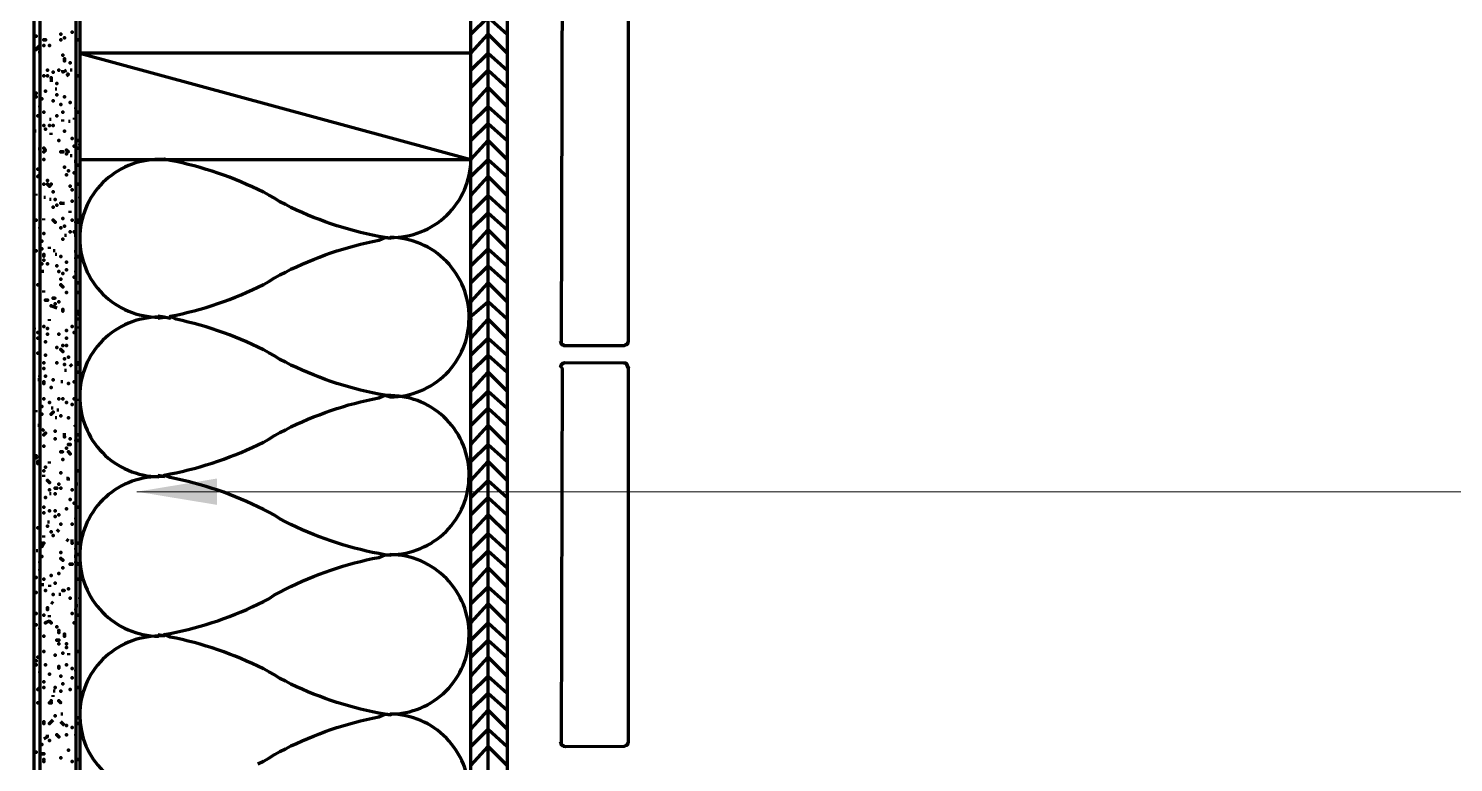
# Model space of a CAD drawing. Extents: x 261 to 424, y 0 to 368.
# Drawn here: x 342.69 to 362.7, y 145.95 to 156.26 of the extents above; entities that cross this region are included whole.
import ezdxf

# ---------------------------------------------------------------- set-up
doc = ezdxf.new("R2010")
doc.units = 0
doc.header["$MEASUREMENT"] = 0
for name, color, linetype, lineweight in [('Dt-Line 1', 9, 'Continuous', 0), ('Dt-Line 3', 7, 'Continuous', 15), ('Dt-Text', 121, 'Continuous', 20)]:
    doc.layers.add(name, color=color, linetype=linetype, lineweight=lineweight)
doc.styles.get("Standard").update_dxf_attribs({"font": 'Arial.ttf'})
doc.dimstyles.new('1 Inch', dxfattribs={"dimtxt": 1.09375, "dimasz": 1.125, "dimexe": 1.125, "dimexo": 0.5625, "dimgap": 0.84375, "dimtad": 1, "dimdec": 4, "dimzin": 3, "dimdsep": 46, "dimlunit": 4, "dimtxsty": 'Standard', "dimblk": 'ARCHTICK', "dimcen": 0.5625, "dimdle": 1.125, "dimclrd": 253, "dimclre": 253, "dimclrt": 256, "dimadec": 0, "dimazin": 0, "dimtfac": 0.6, "dimtdec": 4, "dimtix": 1, "dimtmove": 2, "dimatfit": 0, "dimfxl": 1, "dimfrac": 1, "dimtolj": 1, "dimtzin": 0, "dimlwd": 9, "dimlwe": 9, "dimarcsym": 0})

# ---------------------------------------------------------------- blocks, each defined once
blk = doc.blocks.new('_ArchTick')
at = {"color": 0, "linetype": 'ByBlock', "const_width": 0.15}
blk.add_lwpolyline([(-0.5, -0.5), (0.5, 0.5)], dxfattribs=at)

msp = doc.modelspace()

# ---------------------------------------------------------------- linework, layer by layer
at = {"layer": 'Dt-Line 1', "linetype": 'Continuous', "lineweight": 158}
for p, q in [((342.84999, 155.909), (342.84999, 155.93567)), ((343.35665, 155.93567), (343.35665, 155.909)), ((343.30332, 155.669), (343.27665, 155.669)), ((343.08999, 155.40233), (343.06332, 155.40233)), ((343.00999, 154.97567), (342.98332, 154.97567)), ((343.16999, 154.949), (343.16999, 154.97567)), ((343.27665, 154.949), (343.24999, 154.949)), ((343.32999, 155.00233), (343.32999, 154.97567)), ((342.79666, 154.81568), (342.76999, 154.81568)), ((343.00999, 154.76233), (343.00999, 154.789)), ((343.30332, 154.46899), (343.27665, 154.46899)), ((343.35665, 154.389), (343.32999, 154.389)), ((342.79666, 153.909), (342.79666, 153.93567)), ((342.92999, 153.88233), (342.90332, 153.88233)), ((343.00999, 153.85567), (342.98332, 153.85567)), ((343.27665, 153.669), (343.27665, 153.69567)), ((342.90332, 153.56233), (342.90332, 153.589)), ((343.22332, 153.349), (343.19665, 153.349)), ((343.35665, 153.349), (343.32999, 153.349)), ((342.98332, 153.16233), (342.98332, 153.189)), ((343.06332, 153.13565), (343.03665, 153.13565)), ((343.08999, 153.08233), (343.06332, 153.08233)), ((342.90332, 152.84233), (342.87665, 152.84233)), ((342.90332, 152.549), (342.90332, 152.57567)), ((342.98332, 152.14901), (342.98332, 152.17567)), ((343.40999, 152.17567), (343.38332, 152.17567)), ((343.38332, 152.04233), (343.38332, 152.069)), ((343.30332, 151.509), (343.27665, 151.53567)), ((342.84999, 151.32233), (342.82332, 151.32233)), ((343.16999, 151.29567), (343.14332, 151.29567)), ((343.22332, 151.45567), (343.19665, 151.45567)), ((342.79666, 150.869), (342.79666, 150.89567)), ((343.03665, 150.92233), (343.00999, 150.92233)), ((343.11665, 150.89567), (343.08999, 150.89567)), ((343.38332, 151.029), (343.38332, 151.05567)), ((342.84999, 150.68233), (342.82332, 150.68233)), ((343.08999, 150.789), (343.06332, 150.789)), ((343.35665, 150.68233), (343.32999, 150.65567)), ((342.90332, 150.629), (342.87665, 150.60233)), ((342.84999, 150.229), (342.84999, 150.25567)), ((342.98332, 150.14901), (342.98332, 150.17567)), ((342.90332, 149.96233), (342.90332, 149.989)), ((343.00999, 149.72233), (342.98332, 149.72233)), ((343.38332, 149.85567), (343.35665, 149.85567)), ((342.98332, 149.32233), (342.95666, 149.32233)), ((342.90332, 149.109), (342.90332, 149.13565)), ((343.11665, 149.21567), (343.08999, 149.189)), ((343.24999, 149.05567), (343.22332, 149.08233)), ((342.82332, 148.92233), (342.79666, 148.92233)), ((342.90332, 148.44233), (342.87665, 148.44233)), ((342.98332, 148.44233), (342.98332, 148.41567)), ((343.14332, 148.309), (343.11665, 148.309)), ((343.03665, 148.17567), (343.00999, 148.20233)), ((343.38332, 148.14901), (343.35665, 148.14901)), ((342.98332, 147.989), (342.98332, 148.01567)), ((343.24999, 147.48235), (343.24999, 147.45567)), ((343.06332, 146.949), (343.03665, 146.949)), ((343.03665, 146.869), (343.03665, 146.89567)), ((342.84999, 146.68233), (342.84999, 146.65567)), ((343.16999, 146.629), (343.14332, 146.629))]:
    msp.add_line(p, q, dxfattribs=at)
for points in [[(349.14332, 59.16233), (349.14332, 323.16232), (348.90332, 322.92235), (348.90332, 322.92235)], [(348.90332, 156.17567), (349.14332, 156.41567), (349.40999, 156.17567), (349.40999, 156.17567)], [(342.79666, 156.14901), (342.79666, 156.14901), (342.79666, 156.14904)], [(343.14332, 156.17567), (343.14332, 156.17567), (343.14332, 156.17569)], [(343.14332, 156.09567), (343.14332, 156.09567), (343.14332, 156.09569)], [(343.19665, 156.12233), (343.19665, 156.12233), (343.19665, 156.12236)], [(343.30332, 156.20233), (343.30332, 156.20233), (343.30332, 156.20236)], [(343.38332, 156.09567), (343.38332, 156.09567), (343.38332, 156.09569)], [(348.90332, 155.909), (349.14332, 156.17567), (349.40999, 155.909), (349.40999, 155.909)], [(342.90332, 156.01567), (342.90332, 156.01567), (342.90332, 156.01569)], [(342.98332, 156.01567), (342.98332, 156.01567), (342.98332, 156.01569)], [(343.16999, 155.88233), (343.16999, 155.88233), (343.16999, 155.88236)], [(348.90332, 155.669), (349.14332, 155.909), (349.40999, 155.669), (349.40999, 155.669)], [(343.27665, 155.77567), (343.27665, 155.77567), (343.27665, 155.77569)], [(342.90332, 155.589), (342.90332, 155.589), (342.90332, 155.58903)], [(342.95666, 155.669), (342.95666, 155.669), (342.95666, 155.66903)], [(342.95666, 155.589), (342.95666, 155.589), (342.95666, 155.58903)], [(343.00999, 155.56233), (343.00999, 155.509)], [(343.03665, 155.64233), (343.03665, 155.64233), (343.03665, 155.64236)], [(343.08999, 155.48235), (343.08999, 155.48235), (343.08999, 155.48237)], [(343.11665, 155.669), (343.11665, 155.669), (343.11665, 155.66903)], [(343.22332, 155.669), (343.16999, 155.64233), (343.16999, 155.669)], [(343.22332, 155.589), (343.24999, 155.61567), (343.22332, 155.61567)], [(343.38332, 155.589), (343.38332, 155.589), (343.38332, 155.58903)], [(348.90332, 155.429), (349.14332, 155.669), (349.40999, 155.429), (349.40999, 155.429)], [(342.79666, 155.349), (342.79666, 155.349), (342.79666, 155.34903)], [(342.79666, 155.29567), (342.79666, 155.29567), (342.79666, 155.29569)], [(342.92999, 155.37567), (342.92999, 155.37567), (342.92999, 155.37569)], [(343.08999, 155.32233), (343.08999, 155.32233), (343.08999, 155.32236)], [(343.19665, 155.29567), (343.19665, 155.29567), (343.19665, 155.29569)], [(348.90332, 155.16233), (349.14332, 155.429), (349.40999, 155.16233), (349.40999, 155.16233)], [(342.84999, 155.16233), (342.84999, 155.16233), (342.84999, 155.16236)], [(342.87665, 155.269), (342.87665, 155.269), (342.87665, 155.26903)], [(342.90332, 155.08233), (342.90332, 155.08233), (342.90332, 155.08236)], [(343.03665, 155.24233), (343.03665, 155.24233), (343.03665, 155.24236)], [(343.14332, 155.189), (343.14332, 155.189), (343.14332, 155.18903)], [(343.16999, 155.08233), (343.16999, 155.08233), (343.16999, 155.08236)], [(343.27665, 155.21567), (343.27665, 155.21567), (343.27665, 155.21569)], [(348.90332, 154.92233), (349.14332, 155.16233), (349.40999, 154.92233), (349.40999, 154.92233)], [(342.82332, 155.029), (342.82332, 155.029), (342.82332, 155.02903)], [(342.90332, 154.89567), (342.90332, 154.89567), (342.90332, 154.89569)], [(342.98332, 154.89567), (342.98332, 154.89567), (342.98332, 154.89569)], [(343.03665, 154.89567), (343.03665, 154.89567), (343.03665, 154.89569)], [(343.08999, 155.029), (343.08999, 155.029), (343.08999, 155.02903)], [(348.90332, 154.68233), (349.14332, 154.92233), (349.40999, 154.68233), (349.40999, 154.68233)], [(342.92999, 154.84233), (342.92999, 154.84233), (342.92999, 154.84236)], [(343.11665, 154.68233), (343.11665, 154.68233), (343.11665, 154.68236)], [(343.19665, 154.81568), (343.19665, 154.81568), (343.19665, 154.81571)], [(343.30332, 154.709), (343.30332, 154.709), (343.30332, 154.70903)], [(343.38332, 154.68233), (343.38332, 154.68233), (343.38332, 154.68236)], [(342.90332, 154.57567), (342.92999, 154.549), (342.90332, 154.52233)], [(343.22332, 154.49567), (343.22332, 154.49567), (343.22332, 154.49569)], [(343.32999, 154.60233), (343.32999, 154.60233), (343.32999, 154.60236)], [(343.38332, 154.57567), (343.38332, 154.57567), (343.38332, 154.57569)], [(343.40999, 154.629), (343.40999, 154.629), (343.40999, 154.62903)], [(343.19665, 154.309), (343.19665, 154.309), (343.19665, 154.30903)], [(343.38332, 154.33567), (343.38332, 154.33567), (343.38332, 154.33569)], [(348.90332, 154.41567), (348.90332, 154.41567), (348.90332, 154.41569)], [(348.90332, 154.17567), (349.14332, 154.41567), (349.40999, 154.17567), (349.40999, 154.17567)], [(342.95666, 154.12233), (342.95666, 154.12233), (342.95666, 154.12236)], [(343.22332, 154.20233), (343.22332, 154.20233), (343.22332, 154.20236)], [(343.24999, 154.25567), (343.24999, 154.25567), (343.24999, 154.25569)], [(343.32999, 154.229), (343.32999, 154.229), (343.32999, 154.22903)], [(348.90332, 153.909), (349.14332, 154.17567), (349.40999, 153.909), (349.40999, 153.909)], [(342.90332, 154.069), (342.90332, 154.069), (342.90332, 154.06903)], [(343.03665, 153.96233), (343.03665, 153.96233), (343.03665, 153.96236)], [(343.27665, 154.04233), (343.27665, 154.04233), (343.27665, 154.04236)], [(343.30332, 153.989), (343.30332, 153.989), (343.30332, 153.98903)], [(343.38332, 154.069), (343.38332, 154.069), (343.38332, 154.06903)], [(343.40999, 153.88233), (343.40999, 153.88233), (343.40999, 153.88236)], [(348.90332, 153.669), (349.14332, 153.909), (349.40999, 153.669), (349.40999, 153.669)], [(343.03665, 153.749), (343.03665, 153.749), (343.03665, 153.74903)], [(343.06332, 153.85567), (343.06332, 153.85567), (343.06332, 153.85569)], [(343.08999, 153.77567), (343.08999, 153.77567), (343.08999, 153.77569)], [(343.14332, 153.80232), (343.19665, 153.80232)], [(343.30332, 153.829), (343.30332, 153.829), (343.30332, 153.82903)], [(342.79666, 153.56233), (342.79666, 153.56233), (342.79666, 153.56236)], [(343.16999, 153.589), (343.16999, 153.589), (343.16999, 153.58903)], [(343.19665, 153.48235), (343.19665, 153.48235), (343.19665, 153.48237)], [(343.30332, 153.56233), (343.30332, 153.56233), (343.30332, 153.56236)], [(348.90332, 153.429), (349.14332, 153.669), (349.40999, 153.429), (349.40999, 153.429)], [(342.84999, 153.45567), (342.84999, 153.45567), (342.84999, 153.45569)], [(342.90332, 153.37567), (342.90332, 153.37567), (342.90332, 153.37569)], [(343.14332, 153.45567), (343.14332, 153.45567), (343.14332, 153.45569)], [(343.16999, 153.29567), (343.16999, 153.29567), (343.16999, 153.29569)], [(343.27665, 153.40233), (343.27665, 153.40233), (343.27665, 153.40236)], [(343.32999, 153.40233), (343.32999, 153.40233), (343.32999, 153.40236)], [(348.90332, 153.16233), (349.14332, 153.429), (349.40999, 153.16233), (349.40999, 153.16233)], [(342.79666, 153.13565), (342.79666, 153.13565), (342.79666, 153.13568)], [(342.87665, 153.269), (342.87665, 153.269), (342.87665, 153.26903)], [(342.87665, 153.16233), (342.87665, 153.16233), (342.87665, 153.16236)], [(348.90332, 152.92233), (349.14332, 153.16233), (349.40999, 152.92233), (349.40999, 152.92233)], [(342.87665, 152.949), (342.87665, 152.949), (342.87665, 152.94903)], [(342.90332, 153.00233), (342.90332, 153.00233), (342.90332, 153.00236)], [(342.95666, 152.949), (342.95666, 152.949), (342.95666, 152.94903)], [(343.08999, 152.92233), (343.08999, 152.92233), (343.08999, 152.92236)], [(343.14332, 153.05567), (343.14332, 153.05567), (343.14332, 153.05569)], [(343.22332, 152.97567), (343.22332, 152.97567), (343.22332, 152.97569)], [(348.90332, 152.68233), (349.14332, 152.92233), (349.40999, 152.68233), (349.40999, 152.68233)], [(343.11665, 152.84233), (343.11665, 152.84233), (343.11665, 152.84236)], [(343.14332, 152.73567), (343.14332, 152.73567), (343.14332, 152.73569)], [(343.16999, 152.81568), (343.16999, 152.81568), (343.16999, 152.81571)], [(343.22332, 152.869), (343.22332, 152.869), (343.22332, 152.86903)], [(343.32999, 152.76233), (343.32999, 152.76233), (343.32999, 152.76236)], [(343.35665, 152.84233), (343.35665, 152.84233), (343.35665, 152.84236)], [(343.38332, 152.68233), (343.38332, 152.68233), (343.38332, 152.68236)], [(348.90332, 152.41567), (349.14332, 152.68233), (349.40999, 152.41567), (349.40999, 152.41567)], [(342.82332, 152.65567), (342.82332, 152.65567), (342.82332, 152.65569)], [(343.22332, 152.549), (343.22332, 152.549), (343.22332, 152.54903)], [(343.38332, 152.549), (343.38332, 152.549), (343.38332, 152.54903)], [(343.00999, 152.36233), (343.08999, 152.33567)], [(343.06332, 152.389), (343.06332, 152.389), (343.06332, 152.38903)], [(343.11665, 152.41567), (343.11665, 152.41567), (343.11665, 152.41569)], [(344.50696, 152.22015), (344.59282, 152.20579), (344.67836, 152.18997), (344.59331, 152.19896), (344.50746, 152.1846)], [(348.90332, 151.909), (349.14332, 152.17567), (349.40999, 151.909), (349.40999, 151.909)], [(342.76999, 152.04233), (342.76999, 152.04233), (342.76999, 152.04236)], [(342.82332, 151.989), (342.82332, 151.989), (342.82332, 151.98903)], [(342.82332, 151.909), (342.82332, 151.909), (342.82332, 151.90903)], [(342.90332, 152.069), (342.90332, 152.069), (342.90332, 152.06903)], [(342.95666, 152.04233), (342.95666, 152.04233), (342.95666, 152.04236)], [(342.95666, 151.96233), (342.95666, 151.96233), (342.95666, 151.96236)], [(343.11665, 151.96233), (343.11665, 151.96233), (343.11665, 151.96236)], [(343.22332, 152.01567), (343.22332, 152.01567), (343.22332, 152.01569)], [(343.22332, 151.909), (343.22332, 151.909), (343.22332, 151.90903)], [(343.30332, 152.069), (343.30332, 152.069), (343.30332, 152.06903)], [(343.32999, 151.989), (343.32999, 151.989), (343.32999, 151.98903)], [(348.90332, 151.669), (349.14332, 151.909), (349.40999, 151.669), (349.40999, 151.669)], [(342.82332, 151.69567), (342.82332, 151.69567), (342.82332, 151.69569)], [(342.92999, 151.85567), (342.92999, 151.85567), (342.92999, 151.85569)], [(343.08999, 151.77567), (343.08999, 151.77567), (343.08999, 151.77569)], [(343.16999, 151.80232), (343.16999, 151.80232), (343.16999, 151.80235)], [(343.22332, 151.80232), (343.22332, 151.80232), (343.22332, 151.80235)], [(342.90332, 151.56233), (342.90332, 151.56233), (342.90332, 151.56236)], [(342.90332, 151.48235), (342.90332, 151.48235), (342.90332, 151.48237)], [(342.92999, 151.669), (342.92999, 151.669), (342.92999, 151.66903)], [(343.08999, 151.56233), (343.08999, 151.56233), (343.08999, 151.56236)], [(343.19665, 151.61567), (343.19665, 151.61567), (343.19665, 151.61569)], [(343.19665, 151.53567), (343.19665, 151.53567), (343.19665, 151.53569)], [(343.24999, 151.64233), (343.24999, 151.64233), (343.24999, 151.64236)], [(348.90332, 151.429), (349.14332, 151.669), (349.40999, 151.429), (349.40999, 151.429)], [(342.84999, 151.37567), (342.84999, 151.37567), (342.84999, 151.37569)], [(342.92999, 151.37567), (342.92999, 151.37567), (342.92999, 151.37569)], [(343.03665, 151.32233), (343.03665, 151.32233), (343.03665, 151.32236)], [(343.32999, 151.29567), (343.32999, 151.29567), (343.32999, 151.29569)], [(343.38332, 151.429), (343.38332, 151.429), (343.38332, 151.42903)], [(348.90332, 151.16233), (349.14332, 151.429), (349.40999, 151.16233), (349.40999, 151.16233)], [(343.00999, 151.21567), (343.00999, 151.21567), (343.00999, 151.21569)], [(343.24999, 151.269), (343.24999, 151.269), (343.24999, 151.26903)], [(348.90332, 150.92233), (349.14332, 151.16233), (349.40999, 150.92233), (349.40999, 150.92233)], [(342.87665, 150.949), (342.87665, 150.949), (342.87665, 150.94903)], [(342.90332, 151.05567), (342.90332, 151.05567), (342.90332, 151.05569)], [(342.98332, 151.00233), (342.98332, 151.00233), (342.98332, 151.00236)], [(343.11665, 151.05567), (343.11665, 151.05567), (343.11665, 151.05569)], [(343.16999, 151.05567), (343.16999, 151.05567), (343.16999, 151.05569)], [(343.22332, 151.00233), (343.22332, 151.00233), (343.22332, 151.00236)], [(343.30332, 150.97567), (343.30332, 150.97567), (343.30332, 150.97569)], [(343.32999, 151.05567), (343.32999, 151.05567), (343.32999, 151.05569)], [(348.90332, 150.68233), (349.14332, 150.92233), (349.40999, 150.68233), (349.40999, 150.68233)], [(342.87665, 150.84233), (342.87665, 150.84233), (342.87665, 150.84236)], [(343.14332, 150.81568), (343.14332, 150.81568), (343.14332, 150.81571)], [(343.24999, 150.789), (343.24999, 150.789), (343.24999, 150.78903)], [(348.90332, 150.41567), (349.14332, 150.68233), (349.40999, 150.41567), (349.40999, 150.41567)], [(343.06332, 150.60233), (343.06332, 150.60233), (343.06332, 150.60236)], [(343.06332, 150.49567), (343.06332, 150.49567), (343.06332, 150.49569)], [(343.19665, 150.52233), (343.19665, 150.57567)], [(343.27665, 150.49567), (343.27665, 150.49567), (343.27665, 150.49569)], [(343.38332, 150.549), (343.38332, 150.549), (343.38332, 150.54903)], [(342.90332, 150.389), (342.90332, 150.389), (342.90332, 150.38903)], [(343.22332, 150.36233), (343.22332, 150.36233), (343.22332, 150.36236)], [(348.90332, 150.17567), (349.14332, 150.41567), (349.40999, 150.17567), (349.40999, 150.17567)], [(342.92999, 150.09567), (342.92999, 150.09567), (342.92999, 150.09569)], [(343.16999, 150.20233), (343.16999, 150.20233), (343.16999, 150.20236)], [(348.90332, 149.909), (349.14332, 150.17567), (349.40999, 149.909), (349.40999, 149.909)], [(342.90332, 150.04233), (342.90332, 150.04233), (342.90332, 150.04236)], [(343.14332, 150.01567), (343.14332, 150.01567), (343.14332, 150.01569)], [(343.24999, 149.909), (343.24999, 149.93567), (343.22332, 149.93567)], [(343.38332, 150.04233), (343.38332, 150.04233), (343.38332, 150.04236)], [(344.50746, 149.97128), (344.59282, 149.96579), (344.50696, 149.98015)], [(348.90332, 149.669), (349.14332, 149.909), (349.40999, 149.669), (349.40999, 149.669)], [(342.98332, 149.77567), (342.98332, 149.77567), (342.98332, 149.77569)], [(343.06332, 149.72233), (343.06332, 149.72233), (343.06332, 149.72236)], [(343.11665, 149.85567), (343.11665, 149.85567), (343.11665, 149.85569)], [(343.14332, 149.80232), (343.14332, 149.80232), (343.14332, 149.80235)], [(343.30332, 149.77567), (343.30332, 149.77567), (343.30332, 149.77569)], [(342.90332, 149.53567), (342.90332, 149.53567), (342.90332, 149.53569)], [(342.92999, 149.669), (342.92999, 149.669), (342.92999, 149.66903)], [(342.98332, 149.48235), (342.98332, 149.48235), (342.98332, 149.48237)], [(343.06332, 149.48235), (343.06332, 149.48235), (343.06332, 149.48237)], [(343.22332, 149.509), (343.22332, 149.509), (343.22332, 149.50903)], [(343.27665, 149.64233), (343.27665, 149.64233), (343.27665, 149.64236)], [(343.32999, 149.589), (343.32999, 149.589), (343.32999, 149.58903)], [(343.38332, 149.53567), (343.38332, 149.53567), (343.38332, 149.53569)], [(348.90332, 149.429), (349.14332, 149.669), (349.40999, 149.429), (349.40999, 149.429)], [(342.90332, 149.45567), (342.90332, 149.45567), (342.90332, 149.45569)], [(343.06332, 149.40233), (343.06332, 149.40233), (343.06332, 149.40236)], [(343.11665, 149.429), (343.11665, 149.429), (343.11665, 149.42903)], [(343.30332, 149.29567), (343.30332, 149.29567), (343.30332, 149.29569)], [(343.35665, 149.37567), (343.35665, 149.37567), (343.35665, 149.37569)], [(348.90332, 149.16233), (349.14332, 149.429), (349.40999, 149.16233), (349.40999, 149.16233)], [(342.82332, 149.24233), (342.82332, 149.24233), (342.82332, 149.24236)], [(342.95666, 149.269), (342.95666, 149.269), (342.95666, 149.26903)], [(343.00999, 149.189), (343.00999, 149.189), (343.00999, 149.18903)], [(343.03665, 149.13565), (343.03665, 149.13565), (343.03665, 149.13568)], [(343.30332, 149.029), (343.30332, 149.08233)], [(348.90332, 148.92233), (349.14332, 149.16233), (349.40999, 148.92233), (349.40999, 148.92233)], [(343.14332, 148.89567), (343.14332, 148.89567), (343.14332, 148.89569)], [(343.35665, 148.949), (343.35665, 148.949), (343.35665, 148.94903)], [(343.38332, 149.029), (343.38332, 149.029), (343.38332, 149.02903)], [(348.90332, 148.68233), (349.14332, 148.92233), (349.40999, 148.68233), (349.40999, 148.68233)], [(342.84999, 148.76233), (342.84999, 148.76233), (342.84999, 148.76236)], [(342.87665, 148.84233), (342.87665, 148.84233), (342.87665, 148.84236)], [(343.16999, 148.68233), (343.16999, 148.68233), (343.16999, 148.68236)], [(343.35665, 148.84236), (343.32999, 148.84233)], [(348.90332, 148.41567), (349.14332, 148.68233), (349.40999, 148.41567), (349.40999, 148.41567)], [(342.79666, 148.549), (342.79666, 148.549), (342.79666, 148.54903)], [(342.84999, 148.65567), (342.84999, 148.65567), (342.84999, 148.65569)], [(342.90332, 148.52233), (342.90332, 148.52233), (342.90332, 148.52236)], [(343.00999, 148.57567), (343.00999, 148.57567), (343.00999, 148.57569)], [(342.79666, 148.33567), (342.79666, 148.33567), (342.79666, 148.33569)], [(342.92999, 148.36233), (342.92999, 148.36233), (342.92999, 148.36236)], [(343.03665, 148.309), (343.03665, 148.309), (343.03665, 148.30903)], [(343.06332, 148.46899), (343.06332, 148.46899), (343.06332, 148.46901)], [(343.24999, 148.389), (343.24999, 148.389), (343.24999, 148.38903)], [(348.90332, 148.17567), (349.14332, 148.41567), (349.40999, 148.17567), (349.40999, 148.17567)], [(343.27665, 148.25567), (343.27665, 148.25567), (343.27665, 148.25569)], [(343.35665, 148.09567), (343.35665, 148.09567), (343.35665, 148.09569)], [(343.40999, 148.25567), (343.40999, 148.25567), (343.40999, 148.25569)], [(348.90332, 147.909), (349.14332, 148.17567), (349.40999, 147.909), (349.40999, 147.909)], [(342.79666, 148.04233), (342.79666, 148.04233), (342.79666, 148.04236)], [(342.79666, 147.88233), (342.79666, 147.88233), (342.79666, 147.88236)], [(342.90332, 148.01567), (342.90332, 148.01567), (342.90332, 148.01569)], [(343.00999, 147.909), (342.98332, 147.93567), (342.92999, 147.909)], [(343.30332, 148.04233), (343.30332, 148.04233), (343.30332, 148.04236)], [(343.32999, 147.909), (343.32999, 147.909), (343.32999, 147.90903)], [(343.38332, 148.01567), (343.38332, 148.01567), (343.38332, 148.01569)], [(348.90332, 147.669), (349.14332, 147.909), (349.40999, 147.669), (349.40999, 147.669)], [(342.84999, 147.829), (342.84999, 147.829), (342.84999, 147.82903)], [(342.90332, 147.72233), (342.90332, 147.72233), (342.90332, 147.72236)], [(343.08999, 147.85567), (343.08999, 147.85567), (343.08999, 147.85569)], [(344.50746, 147.73127), (344.59282, 147.7258), (344.50696, 147.74016)], [(342.90332, 147.509), (342.90332, 147.509), (342.90332, 147.50903)], [(343.11665, 147.61567), (343.11665, 147.61567), (343.11665, 147.61569)], [(343.16999, 147.48235), (343.16999, 147.48235), (343.16999, 147.48237)], [(343.22332, 147.61567), (343.22332, 147.61567), (343.22332, 147.61569)], [(343.22332, 147.56233), (343.22332, 147.56233), (343.22332, 147.56236)], [(343.38332, 147.509), (343.38332, 147.509), (343.38332, 147.50903)], [(348.90332, 147.429), (349.14332, 147.669), (349.40999, 147.429), (349.40999, 147.429)], [(342.79666, 147.37567), (342.79666, 147.37567), (342.79666, 147.37569)], [(342.79666, 147.32233), (342.79666, 147.32233), (342.79666, 147.32236)], [(342.82332, 147.429), (342.82332, 147.429), (342.82332, 147.42903)], [(342.92999, 147.32233), (342.92999, 147.32233), (342.92999, 147.32236)], [(343.06332, 147.45567), (343.06332, 147.45567), (343.06332, 147.45569)], [(343.22332, 147.32233), (343.22332, 147.32233), (343.22332, 147.32236)], [(348.90332, 147.16233), (349.14332, 147.429), (349.40999, 147.16233), (349.40999, 147.16233)], [(342.84999, 147.21567), (342.84999, 147.21567), (342.84999, 147.21569)], [(342.90332, 147.08233), (342.90332, 147.08233), (342.90332, 147.08236)], [(342.98332, 147.189), (342.98332, 147.189), (342.98332, 147.18903)], [(343.14332, 147.16233), (343.14332, 147.16233), (343.14332, 147.16236)], [(343.30332, 147.269), (343.30332, 147.269), (343.30332, 147.26903)], [(343.30332, 147.13565), (343.30332, 147.13565), (343.30332, 147.13568)], [(343.35665, 147.24233), (343.35665, 147.24233), (343.35665, 147.24236)], [(348.90332, 146.92233), (349.14332, 147.16233), (349.40999, 146.92233), (349.40999, 146.92233)], [(342.90332, 147.00233), (342.90332, 147.00233), (342.90332, 147.00236)], [(343.06332, 147.00233), (343.06332, 147.00233), (343.06332, 147.00236)], [(343.14332, 146.949), (343.14332, 146.949), (343.14332, 146.94903)], [(343.16999, 147.05567), (343.16999, 147.05567), (343.16999, 147.05569)], [(343.27665, 146.97567), (343.27665, 146.97567), (343.27665, 146.97569)], [(343.38332, 147.00233), (343.38332, 147.00233), (343.38332, 147.00236)], [(348.90332, 146.68233), (349.14332, 146.92233), (349.40999, 146.68233), (349.40999, 146.68233)], [(342.82332, 146.789), (342.82332, 146.789), (342.82332, 146.78903)], [(348.90332, 146.41567), (349.14332, 146.68233), (349.40999, 146.41567), (349.40999, 146.41567)], [(342.98332, 146.49567), (343.00999, 146.52233), (343.03665, 146.549)], [(343.06332, 146.60233), (343.06332, 146.60233), (343.06332, 146.60236)], [(343.19665, 146.46899), (343.14332, 146.52233)], [(343.38332, 146.57567), (343.38332, 146.57567), (343.38332, 146.57569)], [(343.38332, 146.49567), (343.38332, 146.49567), (343.38332, 146.49569)], [(342.90332, 146.28233), (342.95666, 146.309), (342.95666, 146.33567)], [(343.30332, 146.44233), (343.30332, 146.44233), (343.30332, 146.44236)], [(343.35665, 146.33567), (343.35665, 146.33567), (343.35665, 146.33569)], [(348.90332, 146.17567), (349.14332, 146.41567), (349.40999, 146.17567), (349.40999, 146.17567)], [(342.79666, 146.09567), (342.79666, 146.09567), (342.79666, 146.09569)], [(342.87665, 146.20233), (342.87665, 146.20233), (342.87665, 146.20236)], [(342.98332, 146.25567), (342.98332, 146.25567), (342.98332, 146.25569)], [(343.24999, 146.12233), (343.24999, 146.12233), (343.24999, 146.12236)], [(348.90332, 145.909), (349.14332, 146.17567), (349.40999, 145.909), (349.40999, 145.909)], [(343.14332, 146.01567), (343.14332, 146.01567), (343.14332, 146.01569)], [(343.30332, 145.96233), (343.30332, 145.96233), (343.30332, 145.96236)], [(343.38332, 145.989), (343.38332, 145.989), (343.38332, 145.98903)]]:
    msp.add_lwpolyline(points, dxfattribs=at)
for points in [[(342.92999, 156.09567), (342.92999, 156.09569), (342.90332, 156.09567)], [(342.82332, 155.989), (342.84999, 156.01567), (342.84999, 156.01569), (342.82332, 155.98903), (342.79666, 155.96233)], [(343.19665, 155.829), (343.19665, 155.82903), (343.19665, 155.80232)], [(343.40999, 155.08233), (343.40999, 155.08236), (343.38332, 155.08233)], [(342.84999, 154.57567), (342.84999, 154.57569), (342.84999, 154.549)], [(343.14332, 154.52233), (343.14332, 154.52236), (343.16999, 154.52233)], [(343.22332, 154.549), (343.22332, 154.54903), (343.24999, 154.52233)], [(342.82332, 154.17567), (342.82332, 154.17569), (342.84999, 154.20233), (342.84999, 154.20233)], [(342.98332, 154.04233), (342.98332, 154.04233), (342.95666, 154.069), (342.95666, 154.06903), (342.98332, 154.04236), (343.00999, 154.069)], [(343.03665, 153.56233), (343.03665, 153.56236), (343.06332, 153.53567), (343.06332, 153.53567)], [(343.38332, 153.53567), (343.35665, 153.53567), (343.35665, 153.53569), (343.38332, 153.56233)], [(342.90332, 153.08233), (342.90332, 153.08236), (342.90332, 153.05567)], [(343.35665, 153.13565), (343.35665, 153.13568), (343.35665, 153.109)], [(343.35665, 153.029), (343.35665, 153.02903), (343.38332, 153.05567), (343.38332, 153.05567)], [(343.14332, 152.65567), (343.14332, 152.65569), (343.16999, 152.629), (343.16999, 152.629)], [(342.92999, 152.44233), (342.92999, 152.44236), (342.95666, 152.44233)], [(343.03665, 152.46899), (343.03665, 152.46899), (343.06332, 152.46899)], [(343.16999, 152.309), (343.16999, 152.30903), (343.16999, 152.28233)], [(343.38332, 152.25567), (343.38332, 152.28236), (343.38332, 152.25569), (343.40999, 152.229)], [(343.14332, 151.749), (343.14332, 151.74903), (343.16999, 151.72233), (343.16999, 151.72233)], [(343.38332, 151.56233), (343.40999, 151.53567), (343.38332, 151.53567)], [(342.90332, 151.29567), (342.90332, 151.29569), (342.90332, 151.269)], [(343.00999, 150.84233), (343.00999, 150.84236), (343.03665, 150.869), (343.03665, 150.869)], [(342.92999, 150.57567), (342.92999, 150.57569), (342.90332, 150.549), (342.90332, 150.549)], [(343.14332, 150.309), (343.14332, 150.30903), (343.16999, 150.309)], [(343.24999, 150.41567), (343.24999, 150.41569), (343.27665, 150.41567)], [(343.27665, 150.28233), (343.27665, 150.28236), (343.24999, 150.309), (343.24999, 150.309)], [(343.35665, 150.46899), (343.35665, 150.46901), (343.38332, 150.46899)], [(342.82332, 150.17567), (342.82332, 150.17569), (342.82332, 150.14901)], [(342.95666, 149.909), (342.95666, 149.90903), (342.98332, 149.88233), (342.98332, 149.88233)], [(343.06332, 149.80232), (343.06332, 149.80235), (343.08999, 149.80232)], [(343.14332, 149.29567), (343.14332, 149.29569), (343.14332, 149.29567)], [(342.87665, 149.029), (342.87665, 149.00233), (342.90332, 149.029), (342.90332, 149.02903), (342.87665, 148.97567)], [(343.16999, 148.789), (343.16999, 148.78903), (343.14332, 148.81568), (343.14332, 148.81568)], [(343.27665, 148.73567), (343.27665, 148.73569), (343.30332, 148.73567)], [(343.35665, 148.76233), (343.35665, 148.76236), (343.38332, 148.73567), (343.38332, 148.73567)], [(343.11665, 148.60233), (343.11665, 148.60236), (343.11665, 148.60233)], [(343.38332, 148.52233), (343.38332, 148.52236), (343.38332, 148.52233)], [(343.16999, 148.36233), (343.16999, 148.36236), (343.19665, 148.36233)], [(342.95666, 148.12233), (342.95666, 148.12236), (342.95666, 148.09567)], [(343.19665, 147.749), (343.19665, 147.74903), (343.19665, 147.72233)], [(343.08999, 147.669), (343.08999, 147.66903), (343.11665, 147.669)], [(343.11665, 147.29567), (343.11665, 147.29569), (343.11665, 147.269)], [(342.84999, 147.00233), (342.84999, 147.00236), (342.82332, 146.97567), (342.82332, 146.97567)], [(342.98332, 146.789), (342.98332, 146.78903), (343.00999, 146.789), (343.00999, 146.81568)], [(343.11665, 146.81568), (343.11665, 146.81571), (343.14332, 146.789)], [(342.90332, 146.52233), (342.90332, 146.52236), (342.90332, 146.49567)], [(343.11665, 146.309), (343.11665, 146.30903), (343.08999, 146.33567), (343.08999, 146.33567)], [(342.90332, 146.069), (342.90332, 146.06903), (342.87665, 146.069)]]:
    msp.add_lwpolyline(points, close=True, dxfattribs=at)
for points in [[(349.40999, 152.17567), (349.14332, 152.41567), (348.87665, 152.189, 0.41421546), (347.76999, 153.32233, 0.41421545), (348.90332, 154.41567), (349.14332, 154.68233), (349.40999, 154.41567), (349.40999, 154.41567)], [(348.87665, 145.49567, 0.41421546), (347.76999, 146.629, 0.41421545), (348.87665, 147.73567, 0.41421546), (347.76999, 148.869, 0.41421546), (348.87665, 149.97567, 0.41421546), (347.77918, 151.10007), (347.69332, 151.10563), (347.60779, 151.12145), (347.52258, 151.13874), (347.43773, 151.15748), (347.35326, 151.17767), (347.26917, 151.1993), (347.18549, 151.22236), (347.10224, 151.24685), (347.01943, 151.27276), (346.93708, 151.30009), (346.85522, 151.32883), (346.77386, 151.35898), (346.69301, 151.39051), (346.6127, 151.42345), (346.53294, 151.45776), (346.45376, 151.49346), (346.37516, 151.53052), (346.29718, 151.56896), (346.21982, 151.60875), (346.14308, 151.66167), (346.06637, 151.70281), (345.98901, 151.74259), (345.91102, 151.78102), (345.83243, 151.81808), (345.75324, 151.85377), (345.67348, 151.88807), (345.59317, 151.921), (345.51232, 151.95253), (345.43095, 151.98266), (345.34909, 152.0114), (345.26674, 152.03872), (345.18393, 152.06462), (345.10067, 152.08911), (345.01699, 152.11216), (344.9329, 152.13378), (344.84842, 152.15396), (344.76357, 152.17269), (344.67885, 152.21479), (344.76406, 152.23208), (344.84891, 152.25082), (344.93338, 152.271), (345.01747, 152.29263), (345.10115, 152.31569), (345.1844, 152.34018), (345.26721, 152.3661), (345.34956, 152.39343), (345.43142, 152.42217), (345.51278, 152.45231), (345.59363, 152.48385), (345.67394, 152.51678), (345.7537, 152.5511), (345.83288, 152.58679), (345.91147, 152.62386), (345.98946, 152.66229), (346.06682, 152.70208), (346.14311, 152.75477), (346.21982, 152.79592), (346.29718, 152.83571), (346.37516, 152.87414), (346.45376, 152.91121), (346.53294, 152.9469), (346.6127, 152.98122), (346.69301, 153.01415), (346.77386, 153.04569), (346.85522, 153.07583), (346.93708, 153.10457), (347.01943, 153.1319), (347.10224, 153.15781), (347.18549, 153.1823), (347.26917, 153.20536), (347.35326, 153.22699), (347.43773, 153.24718), (347.52258, 153.26592), (347.60779, 153.2832), (347.69332, 153.31897), (347.77918, 153.31339), (347.69332, 153.31897), (347.60779, 153.3348), (347.52258, 153.35208), (347.43773, 153.37082), (347.35326, 153.39101), (347.26917, 153.41264), (347.18549, 153.4357), (347.10224, 153.46019), (347.01943, 153.4861), (346.93708, 153.51343), (346.85522, 153.54217), (346.77386, 153.57231), (346.69301, 153.60385), (346.6127, 153.63678), (346.53294, 153.6711), (346.45376, 153.70679), (346.37516, 153.74386), (346.29718, 153.78229), (346.21982, 153.82208), (346.14308, 153.875), (346.06637, 153.91614), (345.98901, 153.95593), (345.91102, 153.99435), (345.83243, 154.03141), (345.75324, 154.0671), (345.67348, 154.10141), (345.59317, 154.13433), (345.51232, 154.16586), (345.43095, 154.196), (345.34909, 154.22473), (345.26674, 154.25205), (345.18393, 154.27796), (345.10067, 154.30244), (345.01699, 154.32549), (344.9329, 154.34711), (344.84842, 154.36729), (344.76357, 154.38603), (344.67836, 154.40331), (344.59282, 154.41912), (344.51665, 154.41567, 0.41421546), (343.40999, 153.309, 0.41421546), (344.51665, 152.20233, 0.41421546), (343.40998, 151.09567, 0.41421546), (344.51665, 149.96233, 0.41421546), (343.40998, 148.85567, 0.41421545), (344.51665, 147.72233, 0.41421545), (343.40999, 146.61567, 0.41421104), (344.51665, 145.509, 0.41421545)], [(345.91147, 145.93053), (345.98946, 145.96896), (346.06682, 146.00875), (346.14311, 146.06143), (346.21982, 146.10258), (346.29718, 146.14238), (346.37516, 146.18081), (346.45376, 146.21788), (346.53294, 146.25357), (346.6127, 146.28789), (346.69301, 146.32082), (346.77386, 146.35236), (346.85522, 146.3825), (346.93708, 146.41124), (347.01943, 146.43857), (347.10224, 146.46448), (347.18549, 146.48897), (347.26917, 146.51204), (347.35326, 146.53366), (347.43773, 146.55385), (347.52258, 146.57259), (347.60779, 146.58988), (347.69332, 146.62563), (347.77918, 146.62007), (347.69332, 146.62563), (347.60779, 146.64145), (347.52258, 146.65874), (347.43773, 146.67748), (347.35326, 146.69767), (347.26917, 146.7193), (347.18549, 146.74236), (347.10224, 146.76685), (347.01943, 146.79276), (346.93708, 146.82009), (346.85522, 146.84883), (346.77386, 146.87898), (346.69301, 146.91051), (346.6127, 146.94345), (346.53294, 146.97776), (346.45376, 147.01346), (346.37516, 147.05052), (346.29718, 147.08896), (346.21982, 147.12875), (346.14308, 147.18167), (346.06637, 147.22281), (345.98901, 147.26259), (345.91102, 147.30102), (345.83243, 147.33808), (345.75324, 147.37377), (345.67348, 147.40807), (345.59317, 147.441), (345.51232, 147.47253), (345.43095, 147.50267), (345.34909, 147.5314), (345.26674, 147.55872), (345.18393, 147.58463), (345.10067, 147.60911), (345.01699, 147.63217), (344.9329, 147.65379), (344.84842, 147.67397), (344.76357, 147.6927), (344.67836, 147.70998), (344.59331, 147.74563), (344.67885, 147.76145), (344.76406, 147.77874), (344.84891, 147.79748), (344.93338, 147.81767), (345.01747, 147.8393), (345.10115, 147.86236), (345.1844, 147.88685), (345.26721, 147.91276), (345.34956, 147.94009), (345.43142, 147.96883), (345.51278, 147.99898), (345.59363, 148.03051), (345.67394, 148.06345), (345.7537, 148.09776), (345.83288, 148.13346), (345.91147, 148.17052), (345.98946, 148.20896), (346.06682, 148.24875), (346.14311, 148.30143), (346.21982, 148.34258), (346.29718, 148.38238), (346.37516, 148.42081), (346.45376, 148.45788), (346.53294, 148.49357), (346.6127, 148.52789), (346.69301, 148.56082), (346.77386, 148.59236), (346.85522, 148.6225), (346.93708, 148.65124), (347.01943, 148.67857), (347.10224, 148.70448), (347.18549, 148.72897), (347.26917, 148.75204), (347.35326, 148.77366), (347.43773, 148.79385), (347.52258, 148.81259), (347.60779, 148.82988), (347.69332, 148.86563), (347.77918, 148.86007), (347.69332, 148.86563), (347.60779, 148.88145), (347.52258, 148.89874), (347.43773, 148.91748), (347.35326, 148.93767), (347.26917, 148.9593), (347.18549, 148.98236), (347.10224, 149.00685), (347.01943, 149.03276), (346.93708, 149.06009), (346.85522, 149.08883), (346.77386, 149.11898), (346.69301, 149.15051), (346.6127, 149.18345), (346.53294, 149.21776), (346.45376, 149.25346), (346.37516, 149.29052), (346.29718, 149.32896), (346.21982, 149.36875), (346.14308, 149.42167), (346.06637, 149.46281), (345.98901, 149.5026), (345.91102, 149.54102), (345.83243, 149.57808), (345.75324, 149.61377), (345.67348, 149.64808), (345.59317, 149.681), (345.51232, 149.71254), (345.43095, 149.74267), (345.34909, 149.7714), (345.26674, 149.79872), (345.18393, 149.82463), (345.10067, 149.84911), (345.01699, 149.87216), (344.9329, 149.89378), (344.84842, 149.91396), (344.76357, 149.93269), (344.67836, 149.94997), (344.59331, 149.98564), (344.67885, 150.00146), (344.76406, 150.01875), (344.84891, 150.03749), (344.93338, 150.05767), (345.01747, 150.0793), (345.10115, 150.10236), (345.1844, 150.12685), (345.26721, 150.15277), (345.34956, 150.1801), (345.43142, 150.20883), (345.51278, 150.23898), (345.59363, 150.27052), (345.67394, 150.30345), (345.7537, 150.33776), (345.83288, 150.37346), (345.91147, 150.41052), (345.98946, 150.44896), (346.06682, 150.48875), (346.14311, 150.54143), (346.21982, 150.58258), (346.29718, 150.62238), (346.37516, 150.66081), (346.45376, 150.69788), (346.53294, 150.73357), (346.6127, 150.76789), (346.69301, 150.80082), (346.77386, 150.83236), (346.85522, 150.8625), (346.93708, 150.89124), (347.01943, 150.91857), (347.10224, 150.94448), (347.18549, 150.96897), (347.26917, 150.99204), (347.35326, 151.01366), (347.43773, 151.03385), (347.52258, 151.05259), (347.60779, 151.06988), (347.69332, 151.10563), (347.76999, 151.08233, 0.41421545), (348.87665, 152.189), (348.90332, 152.17567)]]:
    msp.add_lwpolyline(points, format="xyb", dxfattribs=at)
for p in [(342.79666, 156.14901), (342.90332, 156.09567), (342.92999, 156.09567), (343.14332, 156.17567), (343.14332, 156.09567), (343.19665, 156.12233), (343.30332, 156.20233), (343.38332, 156.09567), (348.90332, 156.17567), (349.40999, 156.17567), (342.79666, 155.96233), (342.82332, 155.989), (342.84999, 156.01567), (342.90332, 156.01567), (342.98332, 156.01567), (343.16999, 155.88233), (348.90332, 155.909), (349.40999, 155.909), (343.19665, 155.829), (343.19665, 155.80232), (343.27665, 155.77567), (342.90332, 155.589), (342.95666, 155.669), (342.95666, 155.589), (343.00999, 155.56233), (343.03665, 155.64233), (343.08999, 155.48235), (343.11665, 155.669), (343.38332, 155.589), (348.90332, 155.669), (349.40999, 155.669), (342.79666, 155.349), (342.79666, 155.29567), (342.92999, 155.37567), (343.08999, 155.32233), (343.19665, 155.29567), (348.90332, 155.429), (349.40999, 155.429), (342.84999, 155.16233), (342.87665, 155.269), (342.90332, 155.08233), (343.03665, 155.24233), (343.14332, 155.189), (343.16999, 155.08233), (343.27665, 155.21567), (343.35665, 155.13565), (343.38332, 155.08233), (343.40999, 155.08233), (348.90332, 155.16233), (349.40999, 155.16233), (342.82332, 155.029), (342.90332, 154.89567), (342.98332, 154.89567), (343.03665, 154.89567), (343.08999, 155.029), (348.90332, 154.92233), (349.40999, 154.92233), (342.92999, 154.84233), (343.11665, 154.68233), (343.19665, 154.81568), (343.30332, 154.709), (343.38332, 154.68233), (348.90332, 154.68233), (349.40999, 154.68233), (342.84999, 154.57567), (342.90332, 154.57567), (342.90332, 154.52233), (343.14332, 154.52233), (343.16999, 154.52233), (343.22332, 154.549), (343.22332, 154.49567), (343.32999, 154.60233), (343.38332, 154.57567), (343.40999, 154.629), (342.82332, 154.28233), (342.90332, 154.41567), (343.19665, 154.309), (343.38332, 154.33567), (348.90332, 154.41567), (349.40999, 154.41567), (342.82332, 154.17567), (342.84999, 154.20233), (342.95666, 154.12233), (343.22332, 154.20233), (343.24999, 154.25567), (343.32999, 154.229), (348.90332, 154.17567), (349.40999, 154.17567), (342.90332, 154.069), (342.95666, 154.069), (342.98332, 154.04233), (342.98332, 154.04233), (343.00999, 154.069), (343.03665, 153.96233), (343.27665, 154.04233), (343.30332, 153.989), (343.38332, 154.069), (343.40999, 153.88233), (348.90332, 153.909), (349.40999, 153.909), (343.03665, 153.749), (343.06332, 153.85567), (343.08999, 153.77567), (343.14332, 153.80232), (343.30332, 153.829), (342.79666, 153.56233), (343.03665, 153.56233), (343.06332, 153.53567), (343.16999, 153.589), (343.19665, 153.48235), (343.30332, 153.56233), (343.35665, 153.53567), (343.38332, 153.56233), (343.38332, 153.53567), (348.90332, 153.669), (349.40999, 153.669), (342.84999, 153.45567), (342.90332, 153.37567), (343.14332, 153.45567), (343.16999, 153.29567), (343.27665, 153.40233), (343.32999, 153.40233), (348.90332, 153.429), (349.40999, 153.429), (342.79666, 153.13565), (342.87665, 153.269), (342.87665, 153.16233), (342.90332, 153.08233), (343.35665, 153.13565), (348.90332, 153.16233), (349.40999, 153.16233), (342.87665, 152.949), (342.90332, 153.00233), (342.95666, 152.949), (343.08999, 152.92233), (343.14332, 153.05567), (343.22332, 152.97567), (343.35665, 153.029), (343.38332, 153.05567), (348.90332, 152.92233), (349.40999, 152.92233), (343.11665, 152.84233), (343.14332, 152.73567), (343.16999, 152.81568), (343.22332, 152.869), (343.32999, 152.76233), (343.35665, 152.84233), (343.38332, 152.68233), (348.90332, 152.68233), (349.40999, 152.68233), (342.82332, 152.65567), (343.14332, 152.65567), (343.16999, 152.629), (343.22332, 152.549), (343.38332, 152.549), (342.92999, 152.44233), (342.95666, 152.44233), (343.00999, 152.36233), (343.03665, 152.46899), (343.03665, 152.46899), (343.06332, 152.389), (343.11665, 152.41567), (343.16999, 152.309), (343.38332, 152.28233), (348.90332, 152.41567), (349.40999, 152.41567), (343.38332, 152.25567), (348.90332, 152.17567), (349.40999, 152.17567), (342.76999, 152.04233), (342.82332, 151.989), (342.82332, 151.909), (342.90332, 152.069), (342.95666, 152.04233), (342.95666, 151.96233), (343.11665, 151.96233), (343.22332, 152.01567), (343.22332, 151.909), (343.30332, 152.069), (343.32999, 151.989), (348.90332, 151.909), (349.40999, 151.909), (342.82332, 151.69567), (342.92999, 151.85567), (343.08999, 151.77567), (343.14332, 151.749), (343.16999, 151.80232), (343.16999, 151.72233), (343.22332, 151.80232), (342.90332, 151.56233), (342.90332, 151.48235), (342.92999, 151.669), (343.08999, 151.56233), (343.19665, 151.61567), (343.19665, 151.53567), (343.24999, 151.64233), (343.38332, 151.56233), (343.40999, 151.53567), (348.90332, 151.669), (349.40999, 151.669), (342.84999, 151.37567), (342.90332, 151.29567), (342.92999, 151.37567), (343.03665, 151.32233), (343.32999, 151.29567), (343.38332, 151.429), (348.90332, 151.429), (349.40999, 151.429), (342.90332, 151.269), (343.00999, 151.21567), (343.24999, 151.269), (348.90332, 151.16233), (349.40999, 151.16233), (342.87665, 150.949), (342.90332, 151.05567), (342.98332, 151.00233), (343.11665, 151.05567), (343.16999, 151.05567), (343.22332, 151.00233), (343.30332, 150.97567), (343.32999, 151.05567), (348.90332, 150.92233), (349.40999, 150.92233), (342.87665, 150.84233), (343.00999, 150.84233), (343.03665, 150.869), (343.14332, 150.81568), (343.24999, 150.789), (348.90332, 150.68233), (349.40999, 150.68233), (342.90332, 150.549), (342.92999, 150.57567), (343.06332, 150.60233), (343.06332, 150.49567), (343.19665, 150.52233), (343.27665, 150.49567), (343.38332, 150.549), (342.90332, 150.389), (343.14332, 150.309), (343.22332, 150.36233), (343.24999, 150.41567), (343.24999, 150.309), (343.27665, 150.41567), (343.27665, 150.28233), (343.35665, 150.46899), (343.38332, 150.46899), (348.90332, 150.41567), (349.40999, 150.41567), (342.79666, 150.25567), (342.79666, 150.229), (342.82332, 150.17567), (342.82332, 150.14901), (342.92999, 150.09567), (343.16999, 150.20233), (348.90332, 150.17567), (349.40999, 150.17567), (342.90332, 150.04233), (342.95666, 149.909), (342.98332, 149.88233), (343.14332, 150.01567), (343.38332, 150.04233), (348.90332, 149.909), (349.40999, 149.909), (342.98332, 149.77567), (343.06332, 149.80232), (343.06332, 149.72233), (343.08999, 149.80232), (343.11665, 149.85567), (343.14332, 149.80232), (343.30332, 149.77567), (342.90332, 149.53567), (342.92999, 149.669), (342.98332, 149.48235), (343.06332, 149.48235), (343.22332, 149.509), (343.27665, 149.64233), (343.32999, 149.589), (343.38332, 149.53567), (348.90332, 149.669), (349.40999, 149.669), (342.90332, 149.45567), (343.06332, 149.40233), (343.11665, 149.429), (343.14332, 149.29567), (343.14332, 149.29567), (343.30332, 149.29567), (343.35665, 149.37567), (348.90332, 149.429), (349.40999, 149.429), (342.82332, 149.24233), (342.95666, 149.269), (343.00999, 149.189), (343.03665, 149.13565), (348.90332, 149.16233), (349.40999, 149.16233), (342.87665, 149.029), (342.87665, 149.00233), (342.90332, 149.029), (343.14332, 148.89567), (343.30332, 149.029), (343.35665, 148.949), (343.38332, 149.029), (348.90332, 148.92233), (349.40999, 148.92233), (342.84999, 148.76233), (342.87665, 148.84233), (343.14332, 148.81568), (343.16999, 148.789), (343.16999, 148.68233), (343.27665, 148.73567), (343.30332, 148.73567), (343.35665, 148.84233), (343.35665, 148.76233), (343.38332, 148.869), (343.38332, 148.73567), (348.90332, 148.68233), (349.40999, 148.68233), (342.79666, 148.549), (342.84999, 148.65567), (342.90332, 148.52233), (343.00999, 148.57567), (343.11665, 148.60233), (343.11665, 148.60233), (343.38332, 148.52233), (343.38332, 148.52233), (342.79666, 148.33567), (342.92999, 148.36233), (343.03665, 148.309), (343.06332, 148.46899), (343.16999, 148.36233), (343.24999, 148.389), (348.90332, 148.41567), (349.40999, 148.41567), (342.95666, 148.12233), (342.95666, 148.09567), (343.27665, 148.25567), (343.35665, 148.09567), (343.40999, 148.25567), (348.90332, 148.17567), (349.40999, 148.17567), (342.79666, 148.04233), (342.79666, 147.88233), (342.90332, 148.01567), (342.92999, 147.909), (343.00999, 147.909), (343.30332, 148.04233), (343.32999, 147.909), (343.38332, 148.01567), (348.90332, 147.909), (349.40999, 147.909), (342.84999, 147.829), (342.90332, 147.72233), (343.08999, 147.85567), (343.11665, 147.80232), (343.11665, 147.77567), (343.19665, 147.749), (343.19665, 147.72233), (342.90332, 147.509), (343.08999, 147.669), (343.11665, 147.669), (343.11665, 147.61567), (343.16999, 147.48235), (343.22332, 147.61567), (343.22332, 147.56233), (343.38332, 147.509), (348.90332, 147.669), (349.40999, 147.669), (342.79666, 147.37567), (342.79666, 147.32233), (342.82332, 147.429), (342.92999, 147.32233), (343.06332, 147.45567), (343.11665, 147.29567), (343.22332, 147.32233), (348.90332, 147.429), (349.40999, 147.429), (342.84999, 147.21567), (342.90332, 147.08233), (342.98332, 147.189), (343.14332, 147.16233), (343.30332, 147.269), (343.30332, 147.13565), (343.35665, 147.24233), (348.90332, 147.16233), (349.40999, 147.16233), (342.82332, 146.97567), (342.84999, 147.00233), (342.90332, 147.00233), (343.06332, 147.00233), (343.14332, 146.949), (343.16999, 147.05567), (343.27665, 146.97567), (343.38332, 147.00233), (348.90332, 146.92233), (349.40999, 146.92233), (342.82332, 146.789), (342.98332, 146.789), (343.00999, 146.81568), (343.00999, 146.789), (343.11665, 146.81568), (348.90332, 146.68233), (349.40999, 146.68233), (342.90332, 146.52233), (342.90332, 146.49567), (342.98332, 146.49567), (343.06332, 146.60233), (343.38332, 146.57567), (343.38332, 146.49567), (343.08999, 146.33567), (343.11665, 146.309), (343.22332, 146.46899), (343.22332, 146.33567), (343.30332, 146.44233), (343.35665, 146.33567), (348.90332, 146.41567), (349.40999, 146.41567), (342.79666, 146.09567), (342.87665, 146.20233), (342.98332, 146.25567), (343.24999, 146.12233), (348.90332, 146.17567), (349.40999, 146.17567), (342.87665, 146.069), (342.90332, 146.069), (342.90332, 145.989), (342.90332, 145.96233), (343.14332, 146.01567), (343.30332, 145.96233), (343.38332, 145.989)]:
    msp.add_point(p, dxfattribs=at)
at = {"layer": 'Dt-Line 3', "linetype": 'Continuous', "lineweight": 70}
for p, q in [((342.84999, 179.669), (342.84999, 59.16233)), ((343.35665, 179.669), (343.35665, 59.16233)), ((343.40999, 155.909), (348.90332, 154.41567))]:
    msp.add_line(p, q, dxfattribs=at)
at = {"layer": 'Dt-Line 3', "linetype": 'Continuous', "lineweight": 211}
msp.add_lwpolyline([(349.40999, 323.16232), (349.40999, 59.16233), (348.90332, 59.16233), (348.90332, 323.16232)], dxfattribs=at)
for points in [[(343.40999, 59.16233), (342.76999, 59.16233), (342.76999, 179.669), (343.40999, 179.669)], [(343.40999, 154.41567), (348.90332, 154.41567), (348.90332, 155.909), (343.40999, 155.909)]]:
    msp.add_lwpolyline(points, close=True, dxfattribs=at)
at = {"layer": 'Dt-Line 3', "linetype": 'Continuous', "lineweight": 158}
msp.add_lwpolyline([(351.11656, 157.12233, 0.41429968), (351.06332, 157.16233), (350.21785, 157.18878), (350.18395, 157.17614), (350.16006, 157.14341), (350.18332, 157.109), (350.16952, 151.82962), (350.20225, 151.80572), (350.23665, 151.80232), (351.0608, 151.80319), (351.09713, 151.82185), (351.11665, 151.85567)], format="xyb", close=True, dxfattribs=at)
for points in [[(350.22332, 151.80232), (350.16664, 151.83388), (350.19268, 151.80976), (350.15688, 151.86353)], [(351.11665, 151.869), (351.08511, 151.81231), (351.10921, 151.83836), (351.05545, 151.80254)], [(350.15666, 151.49567), (350.1882, 151.55235), (350.1641, 151.52631), (350.21785, 151.56211)], [(351.04999, 151.56233), (351.08063, 151.55489), (351.11665, 151.48235), (351.08063, 151.55489), (350.21785, 151.56211), (350.18395, 151.54947), (350.16006, 151.51674), (350.18332, 151.48235), (350.16952, 146.20296), (350.20225, 146.17906), (350.23665, 146.17567), (351.0608, 146.17654), (351.09713, 146.19519), (351.11665, 146.229), (351.11665, 151.48235)], [(350.22332, 146.17567), (350.16664, 146.20721), (350.19268, 146.18311), (350.15688, 146.23686)], [(351.11665, 146.24233), (351.08511, 146.18565), (351.10921, 146.21169), (351.05545, 146.17589)]]:
    msp.add_lwpolyline(points, dxfattribs=at)

# ---------------------------------------------------------------- leaders
at = {"layer": 'Dt-Text', "annotation_type": 0, "has_hookline": 1}
for points, hookline_direction, text_width in [([(342.98619, 162.49429), (333.81034, 154.20528), (306.12796, 154.20528)], 1, 13.28018), ([(344.21135, 149.75155), (364.0502, 149.75155)], 0, 17.39853)]:
    msp.add_leader(points, dimstyle='1 Inch', override={"dimgap": 0.84375, "dimtad": 0}, dxfattribs=dict(at, hookline_direction=hookline_direction, text_width=text_width))

doc.saveas('drawing.dxf')
